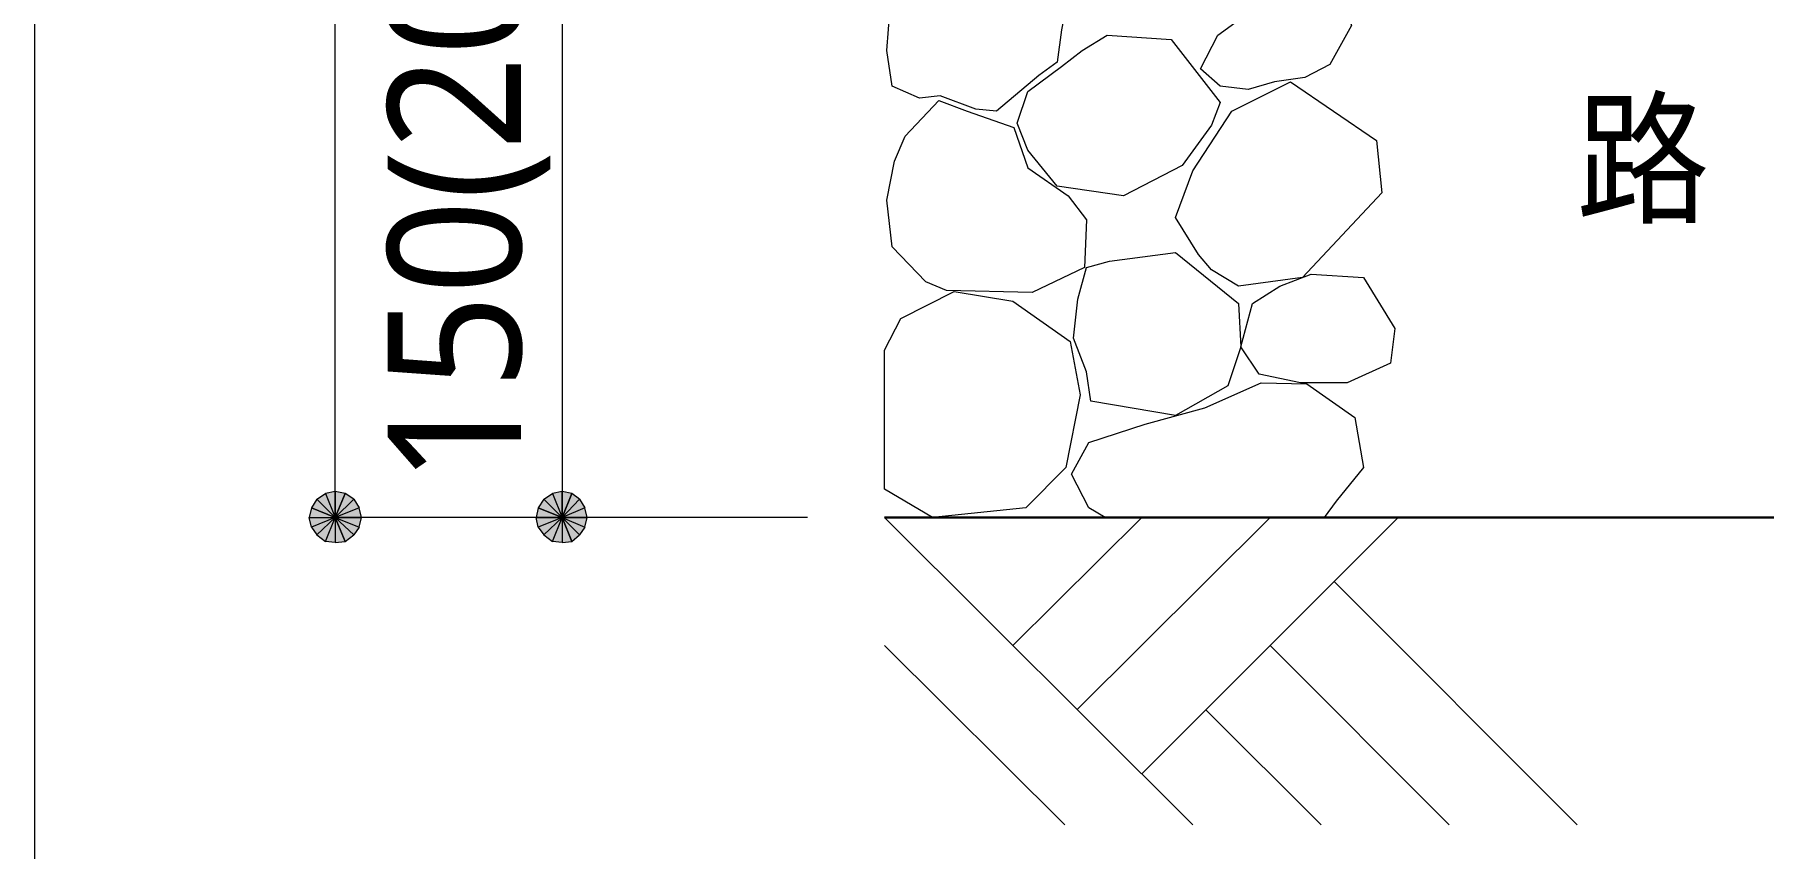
# Model space of a CAD drawing. Header units: millimetres. Extents: x 0 to 420, y 0 to 297.
# Drawn here: x 118.17 to 151.88, y 211.67 to 227.53 of the extents above; entities that cross this region are included whole.
import ezdxf
from ezdxf.enums import TextEntityAlignment as Align

# ---------------------------------------------------------------- set-up
doc = ezdxf.new("R2010")
doc.units = ezdxf.units.MM
doc.styles.add('kst32b', font='NotoSansJP-Variable.ttf')

msp = doc.modelspace()

# ---------------------------------------------------------------- hatches: boundary and pattern name
h = msp.add_hatch(color=7)
h.paths.add_polyline_path([(124.037, 218.63), (123.846, 218.588), (124.037, 218.122), (124.037, 218.63)])
h.paths.add_polyline_path([(123.846, 218.588), (124.037, 218.122), (123.677, 218.482), (123.846, 218.588)])
h.paths.add_polyline_path([(124.037, 218.122), (123.677, 218.482), (123.571, 218.313), (124.037, 218.122)])
for points in [[(124.227, 218.588), (124.037, 218.63), (124.037, 218.122), (124.227, 218.588)], [(128.651, 218.588), (128.461, 218.63), (128.461, 218.122), (128.651, 218.588)]]:
    msp.add_hatch(color=7).paths.add_polyline_path(points)
h = msp.add_hatch(color=7)
h.paths.add_polyline_path([(124.545, 218.122), (124.502, 218.313), (124.037, 218.122), (124.545, 218.122)])
h.paths.add_polyline_path([(124.502, 218.313), (124.037, 218.122), (124.396, 218.482), (124.502, 218.313)])
h.paths.add_polyline_path([(124.037, 218.122), (124.396, 218.482), (124.227, 218.588), (124.037, 218.122)])
h = msp.add_hatch(color=7)
h.paths.add_polyline_path([(128.461, 218.63), (128.27, 218.588), (128.461, 218.122), (128.461, 218.63)])
h.paths.add_polyline_path([(128.27, 218.588), (128.461, 218.122), (128.101, 218.482), (128.27, 218.588)])
h.paths.add_polyline_path([(128.461, 218.122), (128.101, 218.482), (127.995, 218.313), (128.461, 218.122)])
h = msp.add_hatch(color=7)
h.paths.add_polyline_path([(128.947, 218.122), (128.905, 218.313), (128.461, 218.122), (128.947, 218.122)])
h.paths.add_polyline_path([(128.905, 218.313), (128.461, 218.122), (128.799, 218.482), (128.905, 218.313)])
h.paths.add_polyline_path([(128.461, 218.122), (128.799, 218.482), (128.651, 218.588), (128.461, 218.122)])
h = msp.add_hatch(color=7)
h.paths.add_polyline_path([(123.571, 218.313), (123.529, 218.122), (124.037, 218.122), (123.571, 218.313)])
h.paths.add_polyline_path([(123.529, 218.122), (124.037, 218.122), (123.571, 217.932), (123.529, 218.122)])
h.paths.add_polyline_path([(124.037, 218.122), (123.571, 217.932), (123.677, 217.784), (124.037, 218.122)])
h = msp.add_hatch(color=7)
h.paths.add_polyline_path([(123.677, 217.784), (123.846, 217.657), (124.037, 218.122), (123.677, 217.784)])
h.paths.add_polyline_path([(123.846, 217.657), (124.037, 218.122), (124.037, 217.636), (123.846, 217.657)])
h.paths.add_polyline_path([(124.037, 218.122), (124.037, 217.636), (124.227, 217.657), (124.037, 218.122)])
h = msp.add_hatch(color=7)
h.paths.add_polyline_path([(124.227, 217.657), (124.396, 217.784), (124.037, 218.122), (124.227, 217.657)])
h.paths.add_polyline_path([(124.396, 217.784), (124.037, 218.122), (124.502, 217.932), (124.396, 217.784)])
h.paths.add_polyline_path([(124.037, 218.122), (124.502, 217.932), (124.545, 218.122), (124.037, 218.122)])
h = msp.add_hatch(color=7)
h.paths.add_polyline_path([(127.995, 218.313), (127.953, 218.122), (128.461, 218.122), (127.995, 218.313)])
h.paths.add_polyline_path([(127.953, 218.122), (128.461, 218.122), (127.995, 217.932), (127.953, 218.122)])
h.paths.add_polyline_path([(128.461, 218.122), (127.995, 217.932), (128.101, 217.784), (128.461, 218.122)])
h = msp.add_hatch(color=7)
h.paths.add_polyline_path([(128.101, 217.784), (128.27, 217.657), (128.461, 218.122), (128.101, 217.784)])
h.paths.add_polyline_path([(128.27, 217.657), (128.461, 218.122), (128.461, 217.636), (128.27, 217.657)])
h.paths.add_polyline_path([(128.461, 218.122), (128.461, 217.636), (128.651, 217.657), (128.461, 218.122)])
h = msp.add_hatch(color=7)
h.paths.add_polyline_path([(128.651, 217.657), (128.799, 217.784), (128.461, 218.122), (128.651, 217.657)])
h.paths.add_polyline_path([(128.799, 217.784), (128.461, 218.122), (128.905, 217.932), (128.799, 217.784)])
h.paths.add_polyline_path([(128.461, 218.122), (128.905, 217.932), (128.947, 218.122), (128.461, 218.122)])

# ---------------------------------------------------------------- linework, layer by layer
at = {"lineweight": 13}
for points in [[(118.174, 285.983), (118.174, 45.995)], [(124.037, 218.122), (124.037, 248.137)], [(128.461, 248.137), (128.461, 218.122)], [(139.044, 218.122), (138.726, 218.313), (138.388, 218.969), (138.726, 219.583), (139.827, 219.943), (140.991, 220.26), (142.092, 220.747), (142.981, 220.726), (143.912, 220.07), (144.082, 219.096), (143.552, 218.44), (143.32, 218.122)], [(133.244, 218.122), (124.037, 218.122)], [(140.758, 212.132), (134.747, 218.122)], [(137.245, 215.625), (139.763, 218.122)], [(142.261, 218.122), (138.494, 214.376)], [(139.763, 213.127), (144.759, 218.122)], [(148.251, 212.132), (143.51, 216.874)], [(134.747, 215.625), (138.261, 212.132)], [(145.754, 212.132), (142.261, 215.625)], [(143.256, 212.132), (141.012, 214.376)]]:
    msp.add_lwpolyline(points, dxfattribs=at)
for points in [[(135.827, 226.335), (135.424, 226.293), (134.895, 226.526), (134.789, 227.224), (134.853, 228.05), (134.811, 229.066), (135.065, 229.701), (135.594, 230.039), (136.737, 230.166), (137.456, 229.828), (137.986, 229.383), (138.345, 228.367), (138.197, 227.626), (138.112, 226.991), (137.753, 226.737), (136.927, 226.039), (136.525, 226.081)], [(142.346, 226.61), (141.838, 226.462), (141.287, 226.526), (140.907, 226.864), (141.245, 227.521), (142.007, 228.071), (142.896, 228.537), (143.595, 228.409), (143.849, 227.711), (143.425, 226.949), (142.938, 226.695)], [(138.112, 224.578), (137.541, 225.277), (137.329, 225.806), (137.541, 226.42), (138.197, 226.907), (138.599, 227.224), (139.086, 227.521), (140.335, 227.436), (141.287, 226.208), (141.118, 225.764), (140.547, 224.98), (139.404, 224.388)], [(141.118, 222.948), (140.864, 223.245), (140.42, 223.964), (140.758, 224.875), (141.52, 226.039), (142.663, 226.61), (144.336, 225.467), (144.441, 224.451), (142.896, 222.8), (141.647, 222.631)], [(135.954, 222.546), (135.551, 222.716), (134.895, 223.393), (134.789, 224.303), (134.938, 225.065), (135.149, 225.552), (135.805, 226.25), (136.356, 226.039), (137.266, 225.721), (137.541, 224.938), (138.324, 224.388), (138.684, 223.922), (138.642, 222.991), (137.626, 222.504)], [(138.684, 220.959), (138.43, 221.615), (138.515, 222.377), (138.684, 222.991), (139.129, 223.118), (140.42, 223.287), (141.647, 222.292), (141.69, 221.446), (141.436, 220.684), (140.42, 220.112), (138.769, 220.387)], [(142.854, 220.747), (142.05, 220.916), (141.69, 221.446), (141.922, 222.292), (142.452, 222.631), (143.066, 222.864), (144.082, 222.8), (144.695, 221.805), (144.611, 221.128), (143.764, 220.747)], [(134.747, 221.382), (135.065, 221.996), (136.102, 222.525), (137.245, 222.335), (138.367, 221.551), (138.557, 220.514), (138.282, 219.096), (137.499, 218.313), (135.678, 218.122), (134.747, 218.673)]]:
    msp.add_lwpolyline(points, close=True, dxfattribs=at)
at = {"lineweight": 0}
for points in [[(124.037, 218.122), (123.677, 218.482), (123.571, 218.313)], [(123.846, 218.588), (124.037, 218.122), (123.677, 218.482)], [(124.037, 218.63), (123.846, 218.588), (124.037, 218.122)], [(124.227, 218.588), (124.037, 218.63), (124.037, 218.122)], [(124.037, 218.122), (124.396, 218.482), (124.227, 218.588)], [(124.502, 218.313), (124.037, 218.122), (124.396, 218.482)], [(128.461, 218.122), (128.101, 218.482), (127.995, 218.313)], [(128.27, 218.588), (128.461, 218.122), (128.101, 218.482)], [(128.461, 218.63), (128.27, 218.588), (128.461, 218.122)], [(128.651, 218.588), (128.461, 218.63), (128.461, 218.122)], [(128.461, 218.122), (128.799, 218.482), (128.651, 218.588)], [(128.905, 218.313), (128.461, 218.122), (128.799, 218.482)], [(123.571, 218.313), (123.529, 218.122), (124.037, 218.122)], [(123.529, 218.122), (124.037, 218.122), (123.571, 217.932)], [(124.037, 218.122), (123.571, 217.932), (123.677, 217.784)], [(123.677, 217.784), (123.846, 217.657), (124.037, 218.122)], [(123.846, 217.657), (124.037, 218.122), (124.037, 217.636)], [(124.545, 218.122), (124.502, 218.313), (124.037, 218.122)], [(124.037, 218.122), (124.037, 217.636), (124.227, 217.657)], [(124.227, 217.657), (124.396, 217.784), (124.037, 218.122)], [(124.396, 217.784), (124.037, 218.122), (124.502, 217.932)], [(124.037, 218.122), (124.502, 217.932), (124.545, 218.122)], [(127.995, 218.313), (127.953, 218.122), (128.461, 218.122)], [(127.953, 218.122), (128.461, 218.122), (127.995, 217.932)], [(128.461, 218.122), (127.995, 217.932), (128.101, 217.784)], [(128.101, 217.784), (128.27, 217.657), (128.461, 218.122)], [(128.27, 217.657), (128.461, 218.122), (128.461, 217.636)], [(128.947, 218.122), (128.905, 218.313), (128.461, 218.122)], [(128.461, 218.122), (128.461, 217.636), (128.651, 217.657)], [(128.651, 217.657), (128.799, 217.784), (128.461, 218.122)], [(128.799, 217.784), (128.461, 218.122), (128.905, 217.932)], [(128.461, 218.122), (128.905, 217.932), (128.947, 218.122)]]:
    msp.add_lwpolyline(points, close=True, dxfattribs=at)
at = {"lineweight": 30}
msp.add_lwpolyline([(134.747, 218.122), (169.757, 218.122)], dxfattribs=at)

# ---------------------------------------------------------------- texts
at = {"style": 'kst32b'}
for s, height, p, p2 in [('150(200)', 2.5989, (127.656, 218.779), (127.656, 231.773)), ('路\u3000盤', 2.0791, (148.23, 224.07), (156.027, 224.07))]:
    msp.add_text(s, height=height, dxfattribs=at).set_placement(p, p2, align=Align.FIT)

doc.saveas('drawing.dxf')
